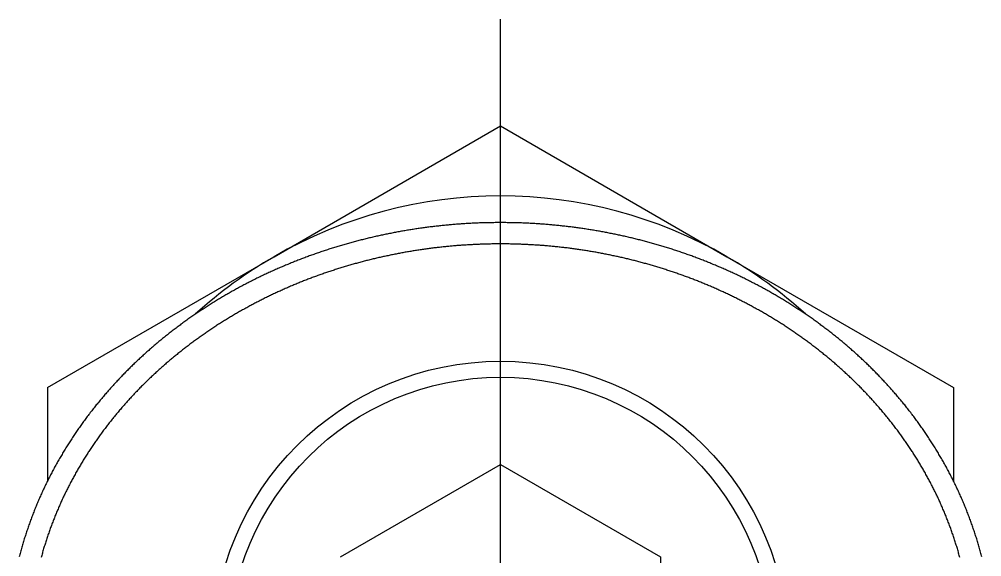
# Model space of a CAD drawing. Extents: x -78.9 to 11.2, y -32.6 to 11.8.
# Drawn here: x -9.03 to 9.03, y 1.73 to 11.81 of the extents above; entities that cross this region are included whole.
import ezdxf

# ---------------------------------------------------------------- set-up
doc = ezdxf.new("R2010")
doc.units = 0
doc.linetypes.add('CENTER', pattern=[50.8, 31.75, -6.35, 6.35, -6.35])
doc.layers.get('0').update_dxf_attribs({"linetype": 'CONTINUOUS'})
doc.layers.add('CENTER', color=1, linetype='CENTER')

msp = doc.modelspace()

# ---------------------------------------------------------------- linework, layer by layer
at = {"color": 7, "linetype": 'CONTINUOUS'}
for p, q in [((-4.25, 7.361), (0, 9.815)), ((0, 9.815), (4.25, 7.361)), ((-8.5, 4.907), (-4.25, 7.361)), ((4.25, 7.361), (8.5, 4.907)), ((-8.5, 4.907), (-8.5, 3.156)), ((8.5, 4.907), (8.5, 3.156)), ((-3, 1.732), (0, 3.464)), ((0, 3.464), (3, 1.732)), ((3, 1.732), (3, -1.732))]:
    msp.add_line(p, q, dxfattribs=at)
at = {"color": 7}
for points in [[(9.031, 1.729, 0), (9.026, 1.751, 0), (9.02, 1.774, 0), (9.014, 1.796, 0), (9.008, 1.819, 0), (9.002, 1.841, 0), (8.995, 1.864, 0), (8.989, 1.886, 0), (8.983, 1.909, 0), (8.976, 1.931, 0), (8.97, 1.953, 0), (8.963, 1.976, 0), (8.957, 1.998, 0), (8.95, 2.02, 0), (8.943, 2.042, 0), (8.937, 2.065, 0), (8.93, 2.087, 0), (8.923, 2.109, 0), (8.916, 2.131, 0), (8.909, 2.153, 0), (8.901, 2.176, 0), (8.894, 2.198, 0), (8.887, 2.22, 0), (8.879, 2.242, 0), (8.872, 2.264, 0), (8.864, 2.286, 0), (8.857, 2.308, 0), (8.849, 2.33, 0), (8.841, 2.352, 0), (8.833, 2.374, 0), (8.826, 2.396, 0), (8.818, 2.418, 0), (8.809, 2.439, 0), (8.801, 2.461, 0), (8.793, 2.483, 0), (8.785, 2.505, 0), (8.777, 2.526, 0), (8.768, 2.548, 0), (8.76, 2.57, 0), (8.751, 2.591, 0), (8.743, 2.613, 0), (8.734, 2.635, 0), (8.725, 2.656, 0), (8.716, 2.678, 0), (8.708, 2.699, 0), (8.699, 2.721, 0), (8.69, 2.742, 0), (8.681, 2.764, 0), (8.671, 2.785, 0), (8.662, 2.806, 0), (8.653, 2.828, 0), (8.644, 2.849, 0), (8.634, 2.87, 0), (8.625, 2.891, 0), (8.615, 2.913, 0), (8.606, 2.934, 0), (8.596, 2.955, 0), (8.586, 2.976, 0), (8.576, 2.997, 0), (8.566, 3.018, 0), (8.556, 3.039, 0), (8.546, 3.06, 0), (8.536, 3.081, 0), (8.526, 3.102, 0), (8.516, 3.123, 0), (8.506, 3.144, 0), (8.496, 3.164, 0), (8.485, 3.185, 0), (8.475, 3.206, 0), (8.464, 3.227, 0), (8.454, 3.247, 0), (8.443, 3.268, 0), (8.432, 3.289, 0), (8.422, 3.309, 0), (8.411, 3.33, 0), (8.4, 3.35, 0), (8.389, 3.371, 0), (8.378, 3.391, 0), (8.367, 3.411, 0), (8.356, 3.432, 0), (8.345, 3.452, 0), (8.333, 3.472, 0), (8.322, 3.493, 0), (8.311, 3.513, 0), (8.299, 3.533, 0), (8.288, 3.553, 0), (8.276, 3.573, 0), (8.265, 3.593, 0), (8.253, 3.613, 0), (8.241, 3.633, 0), (8.229, 3.653, 0), (8.218, 3.673, 0), (8.206, 3.693, 0), (8.194, 3.713, 0), (8.182, 3.732, 0), (8.17, 3.752, 0), (8.157, 3.772, 0), (8.145, 3.791, 0), (8.133, 3.811, 0), (8.121, 3.83, 0), (8.108, 3.85, 0), (8.096, 3.869, 0), (8.084, 3.889, 0), (8.071, 3.908, 0), (8.058, 3.928, 0), (8.046, 3.947, 0), (8.033, 3.966, 0), (8.02, 3.986, 0), (8.008, 4.005, 0), (7.995, 4.024, 0), (7.982, 4.043, 0), (7.969, 4.062, 0), (7.956, 4.081, 0), (7.943, 4.1, 0), (7.93, 4.119, 0), (7.917, 4.138, 0), (7.903, 4.157, 0), (7.89, 4.176, 0), (7.877, 4.194, 0), (7.863, 4.213, 0), (7.85, 4.232, 0), (7.836, 4.25, 0), (7.823, 4.269, 0), (7.809, 4.288, 0), (7.796, 4.306, 0), (7.782, 4.325, 0), (7.768, 4.343, 0), (7.754, 4.362, 0), (7.741, 4.38, 0), (7.727, 4.398, 0), (7.713, 4.416, 0), (7.699, 4.435, 0), (7.685, 4.453, 0), (7.671, 4.471, 0), (7.656, 4.489, 0), (7.642, 4.507, 0), (7.628, 4.525, 0), (7.614, 4.543, 0), (7.599, 4.561, 0), (7.585, 4.579, 0), (7.57, 4.597, 0), (7.556, 4.615, 0), (7.541, 4.632, 0), (7.527, 4.65, 0), (7.512, 4.668, 0), (7.497, 4.686, 0), (7.483, 4.703, 0), (7.468, 4.721, 0), (7.453, 4.738, 0), (7.438, 4.756, 0), (7.423, 4.773, 0), (7.408, 4.79, 0), (7.393, 4.808, 0), (7.378, 4.825, 0), (7.363, 4.842, 0), (7.348, 4.86, 0), (7.333, 4.877, 0), (7.317, 4.894, 0), (7.302, 4.911, 0), (7.287, 4.928, 0), (7.271, 4.945, 0), (7.256, 4.962, 0), (7.24, 4.979, 0), (7.225, 4.996, 0), (7.209, 5.012, 0), (7.194, 5.029, 0), (7.178, 5.046, 0), (7.162, 5.063, 0), (7.146, 5.079, 0), (7.131, 5.096, 0), (7.115, 5.112, 0), (7.099, 5.129, 0), (7.083, 5.145, 0), (7.067, 5.162, 0), (7.051, 5.178, 0), (7.035, 5.194, 0), (7.019, 5.211, 0), (7.003, 5.227, 0), (6.986, 5.243, 0), (6.97, 5.259, 0), (6.954, 5.275, 0), (6.937, 5.292, 0), (6.921, 5.308, 0), (6.905, 5.323, 0), (6.888, 5.339, 0), (6.872, 5.355, 0), (6.855, 5.371, 0), (6.839, 5.387, 0), (6.822, 5.403, 0), (6.805, 5.418, 0), (6.789, 5.434, 0), (6.772, 5.45, 0), (6.755, 5.465, 0), (6.738, 5.481, 0), (6.721, 5.496, 0), (6.704, 5.512, 0), (6.687, 5.527, 0), (6.67, 5.542, 0), (6.653, 5.558, 0), (6.636, 5.573, 0), (6.619, 5.588, 0), (6.602, 5.603, 0), (6.585, 5.619, 0), (6.568, 5.634, 0), (6.55, 5.649, 0), (6.533, 5.664, 0), (6.516, 5.679, 0), (6.498, 5.693, 0), (6.481, 5.708, 0), (6.463, 5.723, 0), (6.446, 5.738, 0), (6.428, 5.753, 0), (6.411, 5.767, 0), (6.393, 5.782, 0), (6.375, 5.796, 0), (6.358, 5.811, 0), (6.34, 5.825, 0), (6.322, 5.84, 0), (6.304, 5.854, 0), (6.286, 5.869, 0), (6.269, 5.883, 0), (6.251, 5.897, 0), (6.233, 5.911, 0), (6.215, 5.925, 0), (6.197, 5.94, 0), (6.179, 5.954, 0), (6.16, 5.968, 0), (6.142, 5.982, 0), (6.124, 5.996, 0), (6.106, 6.009, 0), (6.088, 6.023, 0), (6.069, 6.037, 0), (6.051, 6.051, 0), (6.033, 6.064, 0), (6.014, 6.078, 0), (5.996, 6.092, 0), (5.977, 6.105, 0), (5.959, 6.119, 0), (5.94, 6.132, 0), (5.922, 6.146, 0), (5.903, 6.159, 0), (5.885, 6.172, 0), (5.866, 6.186, 0), (5.847, 6.199, 0), (5.829, 6.212, 0), (5.81, 6.225, 0), (5.791, 6.238, 0), (5.772, 6.251, 0), (5.753, 6.264, 0), (5.735, 6.277, 0), (5.716, 6.29, 0), (5.697, 6.303, 0), (5.678, 6.316, 0), (5.659, 6.328, 0), (5.64, 6.341, 0), (5.621, 6.354, 0), (5.602, 6.366, 0), (5.582, 6.379, 0), (5.563, 6.391, 0), (5.544, 6.404, 0), (5.525, 6.416, 0), (5.506, 6.429, 0), (5.486, 6.441, 0), (5.467, 6.453, 0), (5.448, 6.465, 0), (5.428, 6.478, 0), (5.409, 6.49, 0), (5.39, 6.502, 0), (5.37, 6.514, 0), (5.351, 6.526, 0), (5.331, 6.538, 0), (5.312, 6.55, 0), (5.292, 6.561, 0), (5.272, 6.573, 0), (5.253, 6.585, 0), (5.233, 6.597, 0), (5.213, 6.608, 0), (5.194, 6.62, 0), (5.174, 6.631, 0), (5.154, 6.643, 0), (5.135, 6.654, 0), (5.115, 6.666, 0), (5.095, 6.677, 0), (5.075, 6.688, 0), (5.055, 6.7, 0), (5.035, 6.711, 0), (5.015, 6.722, 0), (4.995, 6.733, 0), (4.975, 6.744, 0), (4.955, 6.755, 0), (4.935, 6.766, 0), (4.915, 6.777, 0), (4.895, 6.788, 0), (4.875, 6.799, 0), (4.855, 6.809, 0), (4.835, 6.82, 0), (4.815, 6.831, 0), (4.795, 6.841, 0), (4.774, 6.852, 0), (4.754, 6.863, 0), (4.734, 6.873, 0), (4.713, 6.883, 0), (4.693, 6.894, 0), (4.673, 6.904, 0), (4.653, 6.914, 0), (4.632, 6.925, 0), (4.612, 6.935, 0), (4.591, 6.945, 0), (4.571, 6.955, 0), (4.55, 6.965, 0), (4.53, 6.975, 0), (4.509, 6.985, 0), (4.489, 6.995, 0), (4.468, 7.005, 0), (4.448, 7.014, 0), (4.427, 7.024, 0), (4.407, 7.034, 0), (4.386, 7.044, 0), (4.365, 7.053, 0), (4.345, 7.063, 0), (4.324, 7.072, 0), (4.303, 7.082, 0), (4.283, 7.091, 0), (4.262, 7.1, 0), (4.241, 7.11, 0), (4.22, 7.119, 0), (4.199, 7.128, 0), (4.179, 7.137, 0), (4.158, 7.146, 0), (4.137, 7.155, 0), (4.116, 7.164, 0), (4.095, 7.173, 0), (4.074, 7.182, 0), (4.053, 7.191, 0), (4.032, 7.2, 0), (4.011, 7.209, 0), (3.99, 7.217, 0), (3.969, 7.226, 0), (3.948, 7.235, 0), (3.927, 7.243, 0), (3.906, 7.252, 0), (3.885, 7.26, 0), (3.864, 7.269, 0), (3.843, 7.277, 0), (3.822, 7.285, 0), (3.801, 7.294, 0), (3.779, 7.302, 0), (3.758, 7.31, 0), (3.737, 7.318, 0), (3.716, 7.326, 0), (3.694, 7.334, 0), (3.673, 7.342, 0), (3.652, 7.35, 0), (3.631, 7.358, 0), (3.609, 7.366, 0), (3.588, 7.374, 0), (3.567, 7.381, 0), (3.545, 7.389, 0), (3.524, 7.397, 0), (3.503, 7.404, 0), (3.481, 7.412, 0), (3.46, 7.419, 0), (3.438, 7.427, 0), (3.417, 7.434, 0), (3.395, 7.442, 0), (3.374, 7.449, 0), (3.352, 7.456, 0), (3.331, 7.463, 0), (3.309, 7.471, 0), (3.288, 7.478, 0), (3.266, 7.485, 0), (3.245, 7.492, 0), (3.223, 7.499, 0), (3.201, 7.506, 0), (3.18, 7.512, 0), (3.158, 7.519, 0), (3.136, 7.526, 0), (3.115, 7.533, 0), (3.093, 7.539, 0), (3.071, 7.546, 0), (3.05, 7.553, 0), (3.028, 7.559, 0), (3.006, 7.566, 0), (2.985, 7.572, 0), (2.963, 7.579, 0), (2.941, 7.585, 0), (2.919, 7.591, 0), (2.897, 7.597, 0), (2.876, 7.604, 0), (2.854, 7.61, 0), (2.832, 7.616, 0), (2.81, 7.622, 0), (2.788, 7.628, 0), (2.766, 7.634, 0), (2.744, 7.64, 0), (2.723, 7.646, 0), (2.701, 7.651, 0), (2.679, 7.657, 0), (2.657, 7.663, 0), (2.635, 7.669, 0), (2.613, 7.674, 0), (2.591, 7.68, 0), (2.569, 7.685, 0), (2.547, 7.691, 0), (2.525, 7.696, 0), (2.503, 7.702, 0), (2.481, 7.707, 0), (2.459, 7.712, 0), (2.437, 7.717, 0), (2.415, 7.723, 0), (2.393, 7.728, 0), (2.371, 7.733, 0), (2.348, 7.738, 0), (2.326, 7.743, 0), (2.304, 7.748, 0), (2.282, 7.753, 0), (2.26, 7.758, 0), (2.238, 7.762, 0), (2.216, 7.767, 0), (2.193, 7.772, 0), (2.171, 7.776, 0), (2.149, 7.781, 0), (2.127, 7.786, 0), (2.105, 7.79, 0), (2.082, 7.795, 0), (2.06, 7.799, 0), (2.038, 7.803, 0), (2.016, 7.808, 0), (1.994, 7.812, 0), (1.971, 7.816, 0), (1.949, 7.82, 0), (1.927, 7.825, 0), (1.904, 7.829, 0), (1.882, 7.833, 0), (1.86, 7.837, 0), (1.837, 7.841, 0), (1.815, 7.844, 0), (1.793, 7.848, 0), (1.77, 7.852, 0), (1.748, 7.856, 0), (1.726, 7.86, 0), (1.703, 7.863, 0), (1.681, 7.867, 0), (1.659, 7.87, 0), (1.636, 7.874, 0), (1.614, 7.877, 0), (1.591, 7.881, 0), (1.569, 7.884, 0), (1.547, 7.887, 0), (1.524, 7.891, 0), (1.502, 7.894, 0), (1.479, 7.897, 0), (1.457, 7.9, 0), (1.434, 7.903, 0), (1.412, 7.906, 0), (1.39, 7.909, 0), (1.367, 7.912, 0), (1.345, 7.915, 0), (1.322, 7.918, 0), (1.3, 7.921, 0), (1.277, 7.923, 0), (1.255, 7.926, 0), (1.232, 7.929, 0), (1.21, 7.931, 0), (1.187, 7.934, 0), (1.165, 7.936, 0), (1.142, 7.939, 0), (1.12, 7.941, 0), (1.097, 7.944, 0), (1.074, 7.946, 0), (1.052, 7.948, 0), (1.029, 7.95, 0), (1.007, 7.952, 0), (0.984, 7.955, 0), (0.962, 7.957, 0), (0.939, 7.959, 0), (0.917, 7.961, 0), (0.894, 7.963, 0), (0.871, 7.964, 0), (0.849, 7.966, 0), (0.826, 7.968, 0), (0.804, 7.97, 0), (0.781, 7.971, 0), (0.758, 7.973, 0), (0.736, 7.975, 0), (0.713, 7.976, 0), (0.691, 7.978, 0), (0.668, 7.979, 0), (0.645, 7.981, 0), (0.623, 7.982, 0), (0.6, 7.983, 0), (0.578, 7.984, 0), (0.555, 7.986, 0), (0.532, 7.987, 0), (0.51, 7.988, 0), (0.487, 7.989, 0), (0.464, 7.99, 0), (0.442, 7.991, 0), (0.419, 7.992, 0), (0.396, 7.993, 0), (0.374, 7.993, 0), (0.351, 7.994, 0), (0.329, 7.995, 0), (0.306, 7.996, 0), (0.283, 7.996, 0), (0.261, 7.997, 0), (0.238, 7.997, 0), (0.215, 7.998, 0), (0.193, 7.998, 0), (0.17, 7.999, 0), (0.147, 7.999, 0), (0.125, 7.999, 0), (0.102, 8, 0), (0.079, 8, 0), (0.057, 8, 0), (0.034, 8, 0), (0.011, 8, 0), (-0.011, 8, 0), (-0.034, 8, 0), (-0.057, 8, 0), (-0.079, 8, 0), (-0.102, 8, 0), (-0.125, 7.999, 0), (-0.147, 7.999, 0), (-0.17, 7.999, 0), (-0.193, 7.998, 0), (-0.215, 7.998, 0), (-0.238, 7.997, 0), (-0.261, 7.997, 0), (-0.283, 7.996, 0), (-0.306, 7.996, 0), (-0.329, 7.995, 0), (-0.351, 7.994, 0), (-0.374, 7.993, 0), (-0.396, 7.993, 0), (-0.419, 7.992, 0), (-0.442, 7.991, 0), (-0.464, 7.99, 0), (-0.487, 7.989, 0), (-0.51, 7.988, 0), (-0.532, 7.987, 0), (-0.555, 7.986, 0), (-0.578, 7.984, 0), (-0.6, 7.983, 0), (-0.623, 7.982, 0), (-0.645, 7.981, 0), (-0.668, 7.979, 0), (-0.691, 7.978, 0), (-0.713, 7.976, 0), (-0.736, 7.975, 0), (-0.758, 7.973, 0), (-0.781, 7.971, 0), (-0.804, 7.97, 0), (-0.826, 7.968, 0), (-0.849, 7.966, 0), (-0.871, 7.964, 0), (-0.894, 7.963, 0), (-0.917, 7.961, 0), (-0.939, 7.959, 0), (-0.962, 7.957, 0), (-0.984, 7.955, 0), (-1.007, 7.952, 0), (-1.029, 7.95, 0), (-1.052, 7.948, 0), (-1.074, 7.946, 0), (-1.097, 7.944, 0), (-1.12, 7.941, 0), (-1.142, 7.939, 0), (-1.165, 7.936, 0), (-1.187, 7.934, 0), (-1.21, 7.931, 0), (-1.232, 7.929, 0), (-1.255, 7.926, 0), (-1.277, 7.923, 0), (-1.3, 7.921, 0), (-1.322, 7.918, 0), (-1.345, 7.915, 0), (-1.367, 7.912, 0), (-1.39, 7.909, 0), (-1.412, 7.906, 0), (-1.434, 7.903, 0), (-1.457, 7.9, 0), (-1.479, 7.897, 0), (-1.502, 7.894, 0), (-1.524, 7.891, 0), (-1.547, 7.887, 0), (-1.569, 7.884, 0), (-1.591, 7.881, 0), (-1.614, 7.877, 0), (-1.636, 7.874, 0), (-1.659, 7.87, 0), (-1.681, 7.867, 0), (-1.703, 7.863, 0), (-1.726, 7.86, 0), (-1.748, 7.856, 0), (-1.77, 7.852, 0), (-1.793, 7.848, 0), (-1.815, 7.844, 0), (-1.837, 7.841, 0), (-1.86, 7.837, 0), (-1.882, 7.833, 0), (-1.904, 7.829, 0), (-1.927, 7.825, 0), (-1.949, 7.82, 0), (-1.971, 7.816, 0), (-1.994, 7.812, 0), (-2.016, 7.808, 0), (-2.038, 7.803, 0), (-2.06, 7.799, 0), (-2.082, 7.795, 0), (-2.105, 7.79, 0), (-2.127, 7.786, 0), (-2.149, 7.781, 0), (-2.171, 7.776, 0), (-2.193, 7.772, 0), (-2.216, 7.767, 0), (-2.238, 7.762, 0), (-2.26, 7.758, 0), (-2.282, 7.753, 0), (-2.304, 7.748, 0), (-2.326, 7.743, 0), (-2.348, 7.738, 0), (-2.371, 7.733, 0), (-2.393, 7.728, 0), (-2.415, 7.723, 0), (-2.437, 7.717, 0), (-2.459, 7.712, 0), (-2.481, 7.707, 0), (-2.503, 7.702, 0), (-2.525, 7.696, 0), (-2.547, 7.691, 0), (-2.569, 7.685, 0), (-2.591, 7.68, 0), (-2.613, 7.674, 0), (-2.635, 7.669, 0), (-2.657, 7.663, 0), (-2.679, 7.657, 0), (-2.701, 7.651, 0), (-2.723, 7.646, 0), (-2.744, 7.64, 0), (-2.766, 7.634, 0), (-2.788, 7.628, 0), (-2.81, 7.622, 0), (-2.832, 7.616, 0), (-2.854, 7.61, 0), (-2.876, 7.604, 0), (-2.897, 7.597, 0), (-2.919, 7.591, 0), (-2.941, 7.585, 0), (-2.963, 7.579, 0), (-2.985, 7.572, 0), (-3.006, 7.566, 0), (-3.028, 7.559, 0), (-3.05, 7.553, 0), (-3.071, 7.546, 0), (-3.093, 7.539, 0), (-3.115, 7.533, 0), (-3.136, 7.526, 0), (-3.158, 7.519, 0), (-3.18, 7.512, 0), (-3.201, 7.506, 0), (-3.223, 7.499, 0), (-3.245, 7.492, 0), (-3.266, 7.485, 0), (-3.288, 7.478, 0), (-3.309, 7.471, 0), (-3.331, 7.463, 0), (-3.352, 7.456, 0), (-3.374, 7.449, 0), (-3.395, 7.442, 0), (-3.417, 7.434, 0), (-3.438, 7.427, 0), (-3.46, 7.419, 0), (-3.481, 7.412, 0), (-3.503, 7.404, 0), (-3.524, 7.397, 0), (-3.545, 7.389, 0), (-3.567, 7.381, 0), (-3.588, 7.374, 0), (-3.609, 7.366, 0), (-3.631, 7.358, 0), (-3.652, 7.35, 0), (-3.673, 7.342, 0), (-3.694, 7.334, 0), (-3.716, 7.326, 0), (-3.737, 7.318, 0), (-3.758, 7.31, 0), (-3.779, 7.302, 0), (-3.801, 7.294, 0), (-3.822, 7.285, 0), (-3.843, 7.277, 0), (-3.864, 7.269, 0), (-3.885, 7.26, 0), (-3.906, 7.252, 0), (-3.927, 7.243, 0), (-3.948, 7.235, 0), (-3.969, 7.226, 0), (-3.99, 7.217, 0), (-4.011, 7.209, 0), (-4.032, 7.2, 0), (-4.053, 7.191, 0), (-4.074, 7.182, 0), (-4.095, 7.173, 0), (-4.116, 7.164, 0), (-4.137, 7.155, 0), (-4.158, 7.146, 0), (-4.179, 7.137, 0), (-4.199, 7.128, 0), (-4.22, 7.119, 0), (-4.241, 7.11, 0), (-4.262, 7.1, 0), (-4.283, 7.091, 0), (-4.303, 7.082, 0), (-4.324, 7.072, 0), (-4.345, 7.063, 0), (-4.365, 7.053, 0), (-4.386, 7.043, 0), (-4.407, 7.034, 0), (-4.427, 7.024, 0), (-4.448, 7.014, 0), (-4.468, 7.005, 0), (-4.489, 6.995, 0), (-4.51, 6.985, 0), (-4.53, 6.975, 0), (-4.551, 6.965, 0), (-4.571, 6.955, 0), (-4.591, 6.945, 0), (-4.612, 6.935, 0), (-4.632, 6.925, 0), (-4.653, 6.914, 0), (-4.673, 6.904, 0), (-4.693, 6.894, 0), (-4.714, 6.883, 0), (-4.734, 6.873, 0), (-4.754, 6.863, 0), (-4.774, 6.852, 0), (-4.795, 6.841, 0), (-4.815, 6.831, 0), (-4.835, 6.82, 0), (-4.855, 6.809, 0), (-4.875, 6.799, 0), (-4.895, 6.788, 0), (-4.915, 6.777, 0), (-4.935, 6.766, 0), (-4.955, 6.755, 0), (-4.975, 6.744, 0), (-4.995, 6.733, 0), (-5.015, 6.722, 0), (-5.035, 6.711, 0), (-5.055, 6.7, 0), (-5.075, 6.688, 0), (-5.095, 6.677, 0), (-5.115, 6.666, 0), (-5.135, 6.654, 0), (-5.154, 6.643, 0), (-5.174, 6.631, 0), (-5.194, 6.62, 0), (-5.214, 6.608, 0), (-5.233, 6.597, 0), (-5.253, 6.585, 0), (-5.272, 6.573, 0), (-5.292, 6.561, 0), (-5.312, 6.55, 0), (-5.331, 6.538, 0), (-5.351, 6.526, 0), (-5.37, 6.514, 0), (-5.39, 6.502, 0), (-5.409, 6.49, 0), (-5.428, 6.478, 0), (-5.448, 6.465, 0), (-5.467, 6.453, 0), (-5.486, 6.441, 0), (-5.506, 6.429, 0), (-5.525, 6.416, 0), (-5.544, 6.404, 0), (-5.563, 6.391, 0), (-5.582, 6.379, 0), (-5.602, 6.366, 0), (-5.621, 6.354, 0), (-5.64, 6.341, 0), (-5.659, 6.328, 0), (-5.678, 6.316, 0), (-5.697, 6.303, 0), (-5.716, 6.29, 0), (-5.735, 6.277, 0), (-5.753, 6.264, 0), (-5.772, 6.251, 0), (-5.791, 6.238, 0), (-5.81, 6.225, 0), (-5.829, 6.212, 0), (-5.847, 6.199, 0), (-5.866, 6.186, 0), (-5.885, 6.172, 0), (-5.903, 6.159, 0), (-5.922, 6.146, 0), (-5.94, 6.132, 0), (-5.959, 6.119, 0), (-5.977, 6.105, 0), (-5.996, 6.092, 0), (-6.014, 6.078, 0), (-6.033, 6.064, 0), (-6.051, 6.051, 0), (-6.069, 6.037, 0), (-6.088, 6.023, 0), (-6.106, 6.009, 0), (-6.124, 5.996, 0), (-6.142, 5.982, 0), (-6.16, 5.968, 0), (-6.179, 5.954, 0), (-6.197, 5.94, 0), (-6.215, 5.925, 0), (-6.233, 5.911, 0), (-6.251, 5.897, 0), (-6.269, 5.883, 0), (-6.286, 5.869, 0), (-6.304, 5.854, 0), (-6.322, 5.84, 0), (-6.34, 5.825, 0), (-6.358, 5.811, 0), (-6.375, 5.796, 0), (-6.393, 5.782, 0), (-6.411, 5.767, 0), (-6.428, 5.753, 0), (-6.446, 5.738, 0), (-6.463, 5.723, 0), (-6.481, 5.708, 0), (-6.498, 5.693, 0), (-6.516, 5.679, 0), (-6.533, 5.664, 0), (-6.55, 5.649, 0), (-6.568, 5.634, 0), (-6.585, 5.619, 0), (-6.602, 5.603, 0), (-6.619, 5.588, 0), (-6.636, 5.573, 0), (-6.653, 5.558, 0), (-6.67, 5.542, 0), (-6.687, 5.527, 0), (-6.704, 5.512, 0), (-6.721, 5.496, 0), (-6.738, 5.481, 0), (-6.755, 5.465, 0), (-6.772, 5.45, 0), (-6.789, 5.434, 0), (-6.805, 5.418, 0), (-6.822, 5.403, 0), (-6.839, 5.387, 0), (-6.855, 5.371, 0), (-6.872, 5.355, 0), (-6.888, 5.339, 0), (-6.905, 5.324, 0), (-6.921, 5.308, 0), (-6.937, 5.292, 0), (-6.954, 5.275, 0), (-6.97, 5.259, 0), (-6.986, 5.243, 0), (-7.003, 5.227, 0), (-7.019, 5.211, 0), (-7.035, 5.194, 0), (-7.051, 5.178, 0), (-7.067, 5.162, 0), (-7.083, 5.145, 0), (-7.099, 5.129, 0), (-7.115, 5.112, 0), (-7.131, 5.096, 0), (-7.146, 5.079, 0), (-7.162, 5.063, 0), (-7.178, 5.046, 0), (-7.194, 5.029, 0), (-7.209, 5.012, 0), (-7.225, 4.996, 0), (-7.24, 4.979, 0), (-7.256, 4.962, 0), (-7.271, 4.945, 0), (-7.287, 4.928, 0), (-7.302, 4.911, 0), (-7.317, 4.894, 0), (-7.333, 4.877, 0), (-7.348, 4.86, 0), (-7.363, 4.842, 0), (-7.378, 4.825, 0), (-7.393, 4.808, 0), (-7.408, 4.79, 0), (-7.423, 4.773, 0), (-7.438, 4.756, 0), (-7.453, 4.738, 0), (-7.468, 4.721, 0), (-7.483, 4.703, 0), (-7.497, 4.686, 0), (-7.512, 4.668, 0), (-7.527, 4.65, 0), (-7.541, 4.633, 0), (-7.556, 4.615, 0), (-7.57, 4.597, 0), (-7.585, 4.579, 0), (-7.599, 4.561, 0), (-7.614, 4.543, 0), (-7.628, 4.525, 0), (-7.642, 4.507, 0), (-7.656, 4.489, 0), (-7.671, 4.471, 0), (-7.685, 4.453, 0), (-7.699, 4.435, 0), (-7.713, 4.416, 0), (-7.727, 4.398, 0), (-7.741, 4.38, 0), (-7.754, 4.362, 0), (-7.768, 4.343, 0), (-7.782, 4.325, 0), (-7.796, 4.306, 0), (-7.809, 4.288, 0), (-7.823, 4.269, 0), (-7.836, 4.25, 0), (-7.85, 4.232, 0), (-7.863, 4.213, 0), (-7.877, 4.194, 0), (-7.89, 4.176, 0), (-7.903, 4.157, 0), (-7.917, 4.138, 0), (-7.93, 4.119, 0), (-7.943, 4.1, 0), (-7.956, 4.081, 0), (-7.969, 4.062, 0), (-7.982, 4.043, 0), (-7.995, 4.024, 0), (-8.008, 4.005, 0), (-8.02, 3.985, 0), (-8.033, 3.966, 0), (-8.046, 3.947, 0), (-8.059, 3.928, 0), (-8.071, 3.908, 0), (-8.084, 3.889, 0), (-8.096, 3.869, 0), (-8.108, 3.85, 0), (-8.121, 3.83, 0), (-8.133, 3.811, 0), (-8.145, 3.791, 0), (-8.158, 3.772, 0), (-8.17, 3.752, 0), (-8.182, 3.732, 0), (-8.194, 3.712, 0), (-8.206, 3.693, 0), (-8.218, 3.673, 0), (-8.229, 3.653, 0), (-8.241, 3.633, 0), (-8.253, 3.613, 0), (-8.265, 3.593, 0), (-8.276, 3.573, 0), (-8.288, 3.553, 0), (-8.299, 3.533, 0), (-8.311, 3.513, 0), (-8.322, 3.492, 0), (-8.333, 3.472, 0), (-8.345, 3.452, 0), (-8.356, 3.432, 0), (-8.367, 3.411, 0), (-8.378, 3.391, 0), (-8.389, 3.371, 0), (-8.4, 3.35, 0), (-8.411, 3.33, 0), (-8.422, 3.309, 0), (-8.432, 3.289, 0), (-8.443, 3.268, 0), (-8.454, 3.247, 0), (-8.464, 3.227, 0), (-8.475, 3.206, 0), (-8.485, 3.185, 0), (-8.496, 3.164, 0), (-8.506, 3.144, 0), (-8.516, 3.123, 0), (-8.526, 3.102, 0), (-8.536, 3.081, 0), (-8.546, 3.06, 0), (-8.556, 3.039, 0), (-8.566, 3.018, 0), (-8.576, 2.997, 0), (-8.586, 2.976, 0), (-8.596, 2.955, 0), (-8.605, 2.934, 0), (-8.615, 2.913, 0), (-8.625, 2.891, 0), (-8.634, 2.87, 0), (-8.644, 2.849, 0), (-8.653, 2.828, 0), (-8.662, 2.806, 0), (-8.671, 2.785, 0), (-8.68, 2.764, 0), (-8.69, 2.742, 0), (-8.699, 2.721, 0), (-8.708, 2.699, 0), (-8.716, 2.678, 0), (-8.725, 2.656, 0), (-8.734, 2.635, 0), (-8.743, 2.613, 0), (-8.751, 2.591, 0), (-8.76, 2.57, 0), (-8.768, 2.548, 0), (-8.777, 2.526, 0), (-8.785, 2.505, 0), (-8.793, 2.483, 0), (-8.801, 2.461, 0), (-8.809, 2.439, 0), (-8.818, 2.417, 0), (-8.825, 2.396, 0), (-8.833, 2.374, 0), (-8.841, 2.352, 0), (-8.849, 2.33, 0), (-8.857, 2.308, 0), (-8.864, 2.286, 0), (-8.872, 2.264, 0), (-8.879, 2.242, 0), (-8.887, 2.22, 0), (-8.894, 2.198, 0), (-8.901, 2.176, 0), (-8.909, 2.153, 0), (-8.916, 2.131, 0), (-8.923, 2.109, 0), (-8.93, 2.087, 0), (-8.937, 2.065, 0), (-8.943, 2.042, 0), (-8.95, 2.02, 0), (-8.957, 1.998, 0), (-8.964, 1.976, 0), (-8.97, 1.953, 0), (-8.977, 1.931, 0), (-8.983, 1.909, 0), (-8.989, 1.886, 0), (-8.995, 1.864, 0), (-9.002, 1.841, 0), (-9.008, 1.819, 0), (-9.014, 1.796, 0), (-9.02, 1.774, 0), (-9.026, 1.751, 0), (-9.031, 1.729, 0)], [(8.622, 1.715, 0), (8.616, 1.736, 0), (8.61, 1.757, 0), (8.604, 1.778, 0), (8.598, 1.799, 0), (8.592, 1.82, 0), (8.586, 1.841, 0), (8.58, 1.863, 0), (8.574, 1.884, 0), (8.567, 1.905, 0), (8.561, 1.926, 0), (8.554, 1.947, 0), (8.548, 1.968, 0), (8.541, 1.989, 0), (8.535, 2.01, 0), (8.528, 2.03, 0), (8.521, 2.051, 0), (8.514, 2.072, 0), (8.507, 2.093, 0), (8.5, 2.114, 0), (8.493, 2.135, 0), (8.486, 2.156, 0), (8.479, 2.176, 0), (8.472, 2.197, 0), (8.464, 2.218, 0), (8.457, 2.239, 0), (8.45, 2.259, 0), (8.442, 2.28, 0), (8.434, 2.3, 0), (8.427, 2.321, 0), (8.419, 2.342, 0), (8.411, 2.362, 0), (8.403, 2.383, 0), (8.395, 2.403, 0), (8.387, 2.424, 0), (8.379, 2.444, 0), (8.371, 2.465, 0), (8.363, 2.485, 0), (8.355, 2.505, 0), (8.346, 2.526, 0), (8.338, 2.546, 0), (8.33, 2.566, 0), (8.321, 2.587, 0), (8.312, 2.607, 0), (8.304, 2.627, 0), (8.295, 2.647, 0), (8.286, 2.667, 0), (8.278, 2.688, 0), (8.269, 2.708, 0), (8.26, 2.728, 0), (8.251, 2.748, 0), (8.242, 2.768, 0), (8.232, 2.788, 0), (8.223, 2.808, 0), (8.214, 2.828, 0), (8.205, 2.848, 0), (8.195, 2.868, 0), (8.186, 2.887, 0), (8.176, 2.907, 0), (8.167, 2.927, 0), (8.157, 2.947, 0), (8.147, 2.966, 0), (8.137, 2.986, 0), (8.128, 3.006, 0), (8.118, 3.025, 0), (8.108, 3.045, 0), (8.098, 3.065, 0), (8.088, 3.084, 0), (8.078, 3.104, 0), (8.067, 3.123, 0), (8.057, 3.143, 0), (8.047, 3.162, 0), (8.037, 3.181, 0), (8.026, 3.201, 0), (8.016, 3.22, 0), (8.005, 3.239, 0), (7.994, 3.258, 0), (7.984, 3.278, 0), (7.973, 3.297, 0), (7.962, 3.316, 0), (7.952, 3.335, 0), (7.941, 3.354, 0), (7.93, 3.373, 0), (7.919, 3.392, 0), (7.908, 3.411, 0), (7.897, 3.43, 0), (7.885, 3.449, 0), (7.874, 3.468, 0), (7.863, 3.486, 0), (7.852, 3.505, 0), (7.84, 3.524, 0), (7.829, 3.543, 0), (7.817, 3.561, 0), (7.806, 3.58, 0), (7.794, 3.599, 0), (7.782, 3.617, 0), (7.771, 3.636, 0), (7.759, 3.654, 0), (7.747, 3.673, 0), (7.735, 3.691, 0), (7.723, 3.709, 0), (7.711, 3.728, 0), (7.699, 3.746, 0), (7.687, 3.764, 0), (7.675, 3.782, 0), (7.663, 3.801, 0), (7.651, 3.819, 0), (7.638, 3.837, 0), (7.626, 3.855, 0), (7.614, 3.873, 0), (7.601, 3.891, 0), (7.589, 3.909, 0), (7.576, 3.927, 0), (7.563, 3.945, 0), (7.551, 3.962, 0), (7.538, 3.98, 0), (7.525, 3.998, 0), (7.513, 4.016, 0), (7.5, 4.033, 0), (7.487, 4.051, 0), (7.474, 4.069, 0), (7.461, 4.086, 0), (7.448, 4.104, 0), (7.435, 4.121, 0), (7.422, 4.139, 0), (7.408, 4.156, 0), (7.395, 4.173, 0), (7.382, 4.191, 0), (7.368, 4.208, 0), (7.355, 4.225, 0), (7.342, 4.242, 0), (7.328, 4.26, 0), (7.315, 4.277, 0), (7.301, 4.294, 0), (7.287, 4.311, 0), (7.274, 4.328, 0), (7.26, 4.345, 0), (7.246, 4.362, 0), (7.232, 4.379, 0), (7.218, 4.395, 0), (7.204, 4.412, 0), (7.19, 4.429, 0), (7.176, 4.446, 0), (7.162, 4.462, 0), (7.148, 4.479, 0), (7.134, 4.496, 0), (7.12, 4.512, 0), (7.106, 4.529, 0), (7.091, 4.545, 0), (7.077, 4.562, 0), (7.063, 4.578, 0), (7.048, 4.595, 0), (7.034, 4.611, 0), (7.019, 4.627, 0), (7.005, 4.643, 0), (6.99, 4.66, 0), (6.975, 4.676, 0), (6.961, 4.692, 0), (6.946, 4.708, 0), (6.931, 4.724, 0), (6.916, 4.74, 0), (6.901, 4.756, 0), (6.886, 4.772, 0), (6.872, 4.788, 0), (6.856, 4.804, 0), (6.841, 4.819, 0), (6.826, 4.835, 0), (6.811, 4.851, 0), (6.796, 4.867, 0), (6.781, 4.882, 0), (6.766, 4.898, 0), (6.75, 4.913, 0), (6.735, 4.929, 0), (6.719, 4.944, 0), (6.704, 4.96, 0), (6.689, 4.975, 0), (6.673, 4.991, 0), (6.657, 5.006, 0), (6.642, 5.021, 0), (6.626, 5.036, 0), (6.61, 5.052, 0), (6.595, 5.067, 0), (6.579, 5.082, 0), (6.563, 5.097, 0), (6.547, 5.112, 0), (6.531, 5.127, 0), (6.515, 5.142, 0), (6.499, 5.157, 0), (6.483, 5.172, 0), (6.467, 5.186, 0), (6.451, 5.201, 0), (6.435, 5.216, 0), (6.419, 5.231, 0), (6.403, 5.245, 0), (6.387, 5.26, 0), (6.37, 5.274, 0), (6.354, 5.289, 0), (6.338, 5.303, 0), (6.321, 5.318, 0), (6.305, 5.332, 0), (6.288, 5.346, 0), (6.272, 5.361, 0), (6.255, 5.375, 0), (6.238, 5.389, 0), (6.222, 5.403, 0), (6.205, 5.417, 0), (6.188, 5.432, 0), (6.172, 5.446, 0), (6.155, 5.46, 0), (6.138, 5.474, 0), (6.121, 5.487, 0), (6.104, 5.501, 0), (6.087, 5.515, 0), (6.07, 5.529, 0), (6.053, 5.543, 0), (6.036, 5.556, 0), (6.019, 5.57, 0), (6.002, 5.584, 0), (5.985, 5.597, 0), (5.968, 5.611, 0), (5.951, 5.624, 0), (5.933, 5.638, 0), (5.916, 5.651, 0), (5.899, 5.664, 0), (5.881, 5.678, 0), (5.864, 5.691, 0), (5.846, 5.704, 0), (5.829, 5.717, 0), (5.811, 5.73, 0), (5.794, 5.744, 0), (5.776, 5.757, 0), (5.759, 5.77, 0), (5.741, 5.783, 0), (5.723, 5.795, 0), (5.706, 5.808, 0), (5.688, 5.821, 0), (5.67, 5.834, 0), (5.652, 5.847, 0), (5.635, 5.859, 0), (5.617, 5.872, 0), (5.599, 5.885, 0), (5.581, 5.897, 0), (5.563, 5.91, 0), (5.545, 5.922, 0), (5.527, 5.934, 0), (5.509, 5.947, 0), (5.491, 5.959, 0), (5.473, 5.971, 0), (5.455, 5.984, 0), (5.436, 5.996, 0), (5.418, 6.008, 0), (5.4, 6.02, 0), (5.382, 6.032, 0), (5.363, 6.044, 0), (5.345, 6.056, 0), (5.327, 6.068, 0), (5.308, 6.08, 0), (5.29, 6.092, 0), (5.271, 6.104, 0), (5.253, 6.115, 0), (5.234, 6.127, 0), (5.216, 6.139, 0), (5.197, 6.15, 0), (5.179, 6.162, 0), (5.16, 6.173, 0), (5.141, 6.185, 0), (5.123, 6.196, 0), (5.104, 6.208, 0), (5.085, 6.219, 0), (5.067, 6.23, 0), (5.048, 6.241, 0), (5.029, 6.253, 0), (5.01, 6.264, 0), (4.991, 6.275, 0), (4.972, 6.286, 0), (4.954, 6.297, 0), (4.935, 6.308, 0), (4.916, 6.319, 0), (4.897, 6.33, 0), (4.878, 6.34, 0), (4.859, 6.351, 0), (4.84, 6.362, 0), (4.82, 6.373, 0), (4.801, 6.383, 0), (4.782, 6.394, 0), (4.763, 6.404, 0), (4.744, 6.415, 0), (4.725, 6.425, 0), (4.705, 6.436, 0), (4.686, 6.446, 0), (4.667, 6.457, 0), (4.647, 6.467, 0), (4.628, 6.477, 0), (4.609, 6.487, 0), (4.589, 6.497, 0), (4.57, 6.507, 0), (4.551, 6.517, 0), (4.531, 6.527, 0), (4.512, 6.537, 0), (4.492, 6.547, 0), (4.473, 6.557, 0), (4.453, 6.567, 0), (4.434, 6.577, 0), (4.414, 6.586, 0), (4.394, 6.596, 0), (4.375, 6.606, 0), (4.355, 6.615, 0), (4.336, 6.625, 0), (4.316, 6.634, 0), (4.296, 6.644, 0), (4.276, 6.653, 0), (4.257, 6.662, 0), (4.237, 6.672, 0), (4.217, 6.681, 0), (4.197, 6.69, 0), (4.177, 6.699, 0), (4.158, 6.708, 0), (4.138, 6.717, 0), (4.118, 6.726, 0), (4.098, 6.735, 0), (4.078, 6.744, 0), (4.058, 6.753, 0), (4.038, 6.762, 0), (4.018, 6.771, 0), (3.998, 6.78, 0), (3.978, 6.788, 0), (3.958, 6.797, 0), (3.938, 6.805, 0), (3.918, 6.814, 0), (3.898, 6.822, 0), (3.878, 6.831, 0), (3.858, 6.839, 0), (3.837, 6.848, 0), (3.817, 6.856, 0), (3.797, 6.864, 0), (3.777, 6.873, 0), (3.757, 6.881, 0), (3.736, 6.889, 0), (3.716, 6.897, 0), (3.696, 6.905, 0), (3.676, 6.913, 0), (3.655, 6.921, 0), (3.635, 6.929, 0), (3.615, 6.937, 0), (3.594, 6.944, 0), (3.574, 6.952, 0), (3.553, 6.96, 0), (3.533, 6.968, 0), (3.513, 6.975, 0), (3.492, 6.983, 0), (3.472, 6.99, 0), (3.451, 6.998, 0), (3.431, 7.005, 0), (3.41, 7.013, 0), (3.39, 7.02, 0), (3.369, 7.027, 0), (3.349, 7.034, 0), (3.328, 7.042, 0), (3.307, 7.049, 0), (3.287, 7.056, 0), (3.266, 7.063, 0), (3.245, 7.07, 0), (3.225, 7.077, 0), (3.204, 7.084, 0), (3.183, 7.091, 0), (3.163, 7.098, 0), (3.142, 7.104, 0), (3.121, 7.111, 0), (3.101, 7.118, 0), (3.08, 7.125, 0), (3.059, 7.131, 0), (3.038, 7.138, 0), (3.017, 7.144, 0), (2.997, 7.151, 0), (2.976, 7.157, 0), (2.955, 7.163, 0), (2.934, 7.17, 0), (2.913, 7.176, 0), (2.892, 7.182, 0), (2.871, 7.188, 0), (2.851, 7.195, 0), (2.83, 7.201, 0), (2.809, 7.207, 0), (2.788, 7.213, 0), (2.767, 7.219, 0), (2.746, 7.225, 0), (2.725, 7.23, 0), (2.704, 7.236, 0), (2.683, 7.242, 0), (2.662, 7.248, 0), (2.641, 7.253, 0), (2.62, 7.259, 0), (2.599, 7.265, 0), (2.577, 7.27, 0), (2.556, 7.276, 0), (2.535, 7.281, 0), (2.514, 7.287, 0), (2.493, 7.292, 0), (2.472, 7.297, 0), (2.451, 7.303, 0), (2.43, 7.308, 0), (2.408, 7.313, 0), (2.387, 7.318, 0), (2.366, 7.323, 0), (2.345, 7.328, 0), (2.324, 7.333, 0), (2.302, 7.338, 0), (2.281, 7.343, 0), (2.26, 7.348, 0), (2.239, 7.353, 0), (2.217, 7.357, 0), (2.196, 7.362, 0), (2.175, 7.367, 0), (2.153, 7.371, 0), (2.132, 7.376, 0), (2.111, 7.38, 0), (2.09, 7.385, 0), (2.068, 7.389, 0), (2.047, 7.394, 0), (2.025, 7.398, 0), (2.004, 7.402, 0), (1.983, 7.407, 0), (1.961, 7.411, 0), (1.94, 7.415, 0), (1.919, 7.419, 0), (1.897, 7.423, 0), (1.876, 7.427, 0), (1.854, 7.431, 0), (1.833, 7.435, 0), (1.811, 7.439, 0), (1.79, 7.443, 0), (1.768, 7.447, 0), (1.747, 7.45, 0), (1.725, 7.454, 0), (1.704, 7.458, 0), (1.682, 7.461, 0), (1.661, 7.465, 0), (1.639, 7.468, 0), (1.618, 7.472, 0), (1.596, 7.475, 0), (1.575, 7.479, 0), (1.553, 7.482, 0), (1.532, 7.485, 0), (1.51, 7.488, 0), (1.489, 7.492, 0), (1.467, 7.495, 0), (1.445, 7.498, 0), (1.424, 7.501, 0), (1.402, 7.504, 0), (1.381, 7.507, 0), (1.359, 7.51, 0), (1.337, 7.513, 0), (1.316, 7.515, 0), (1.294, 7.518, 0), (1.273, 7.521, 0), (1.251, 7.524, 0), (1.229, 7.526, 0), (1.208, 7.529, 0), (1.186, 7.531, 0), (1.164, 7.534, 0), (1.143, 7.536, 0), (1.121, 7.539, 0), (1.099, 7.541, 0), (1.078, 7.543, 0), (1.056, 7.546, 0), (1.034, 7.548, 0), (1.013, 7.55, 0), (0.991, 7.552, 0), (0.969, 7.554, 0), (0.947, 7.556, 0), (0.926, 7.558, 0), (0.904, 7.56, 0), (0.882, 7.562, 0), (0.861, 7.564, 0), (0.839, 7.566, 0), (0.817, 7.568, 0), (0.795, 7.569, 0), (0.774, 7.571, 0), (0.752, 7.572, 0), (0.73, 7.574, 0), (0.708, 7.576, 0), (0.687, 7.577, 0), (0.665, 7.579, 0), (0.643, 7.58, 0), (0.621, 7.581, 0), (0.599, 7.583, 0), (0.578, 7.584, 0), (0.556, 7.585, 0), (0.534, 7.586, 0), (0.512, 7.587, 0), (0.491, 7.588, 0), (0.469, 7.589, 0), (0.447, 7.59, 0), (0.425, 7.591, 0), (0.403, 7.592, 0), (0.382, 7.593, 0), (0.36, 7.594, 0), (0.338, 7.594, 0), (0.316, 7.595, 0), (0.294, 7.596, 0), (0.273, 7.596, 0), (0.251, 7.597, 0), (0.229, 7.597, 0), (0.207, 7.598, 0), (0.185, 7.598, 0), (0.164, 7.599, 0), (0.142, 7.599, 0), (0.12, 7.599, 0), (0.098, 7.6, 0), (0.076, 7.6, 0), (0.055, 7.6, 0), (0.033, 7.6, 0), (0.011, 7.6, 0), (-0.011, 7.6, 0), (-0.033, 7.6, 0), (-0.055, 7.6, 0), (-0.076, 7.6, 0), (-0.098, 7.6, 0), (-0.12, 7.599, 0), (-0.142, 7.599, 0), (-0.164, 7.599, 0), (-0.185, 7.598, 0), (-0.207, 7.598, 0), (-0.229, 7.597, 0), (-0.251, 7.597, 0), (-0.273, 7.596, 0), (-0.294, 7.596, 0), (-0.316, 7.595, 0), (-0.338, 7.594, 0), (-0.36, 7.594, 0), (-0.382, 7.593, 0), (-0.403, 7.592, 0), (-0.425, 7.591, 0), (-0.447, 7.59, 0), (-0.469, 7.589, 0), (-0.491, 7.588, 0), (-0.512, 7.587, 0), (-0.534, 7.586, 0), (-0.556, 7.585, 0), (-0.578, 7.584, 0), (-0.599, 7.583, 0), (-0.621, 7.581, 0), (-0.643, 7.58, 0), (-0.665, 7.579, 0), (-0.687, 7.577, 0), (-0.708, 7.576, 0), (-0.73, 7.574, 0), (-0.752, 7.572, 0), (-0.774, 7.571, 0), (-0.795, 7.569, 0), (-0.817, 7.568, 0), (-0.839, 7.566, 0), (-0.861, 7.564, 0), (-0.882, 7.562, 0), (-0.904, 7.56, 0), (-0.926, 7.558, 0), (-0.947, 7.556, 0), (-0.969, 7.554, 0), (-0.991, 7.552, 0), (-1.013, 7.55, 0), (-1.034, 7.548, 0), (-1.056, 7.546, 0), (-1.078, 7.543, 0), (-1.099, 7.541, 0), (-1.121, 7.539, 0), (-1.143, 7.536, 0), (-1.164, 7.534, 0), (-1.186, 7.531, 0), (-1.208, 7.529, 0), (-1.229, 7.526, 0), (-1.251, 7.524, 0), (-1.273, 7.521, 0), (-1.294, 7.518, 0), (-1.316, 7.515, 0), (-1.337, 7.513, 0), (-1.359, 7.51, 0), (-1.381, 7.507, 0), (-1.402, 7.504, 0), (-1.424, 7.501, 0), (-1.445, 7.498, 0), (-1.467, 7.495, 0), (-1.489, 7.492, 0), (-1.51, 7.488, 0), (-1.532, 7.485, 0), (-1.553, 7.482, 0), (-1.575, 7.479, 0), (-1.596, 7.475, 0), (-1.618, 7.472, 0), (-1.639, 7.468, 0), (-1.661, 7.465, 0), (-1.682, 7.461, 0), (-1.704, 7.458, 0), (-1.725, 7.454, 0), (-1.747, 7.45, 0), (-1.768, 7.447, 0), (-1.79, 7.443, 0), (-1.811, 7.439, 0), (-1.833, 7.435, 0), (-1.854, 7.431, 0), (-1.876, 7.427, 0), (-1.897, 7.423, 0), (-1.919, 7.419, 0), (-1.94, 7.415, 0), (-1.961, 7.411, 0), (-1.983, 7.407, 0), (-2.004, 7.402, 0), (-2.025, 7.398, 0), (-2.047, 7.394, 0), (-2.068, 7.389, 0), (-2.09, 7.385, 0), (-2.111, 7.38, 0), (-2.132, 7.376, 0), (-2.153, 7.371, 0), (-2.175, 7.367, 0), (-2.196, 7.362, 0), (-2.217, 7.357, 0), (-2.239, 7.353, 0), (-2.26, 7.348, 0), (-2.281, 7.343, 0), (-2.302, 7.338, 0), (-2.324, 7.333, 0), (-2.345, 7.328, 0), (-2.366, 7.323, 0), (-2.387, 7.318, 0), (-2.408, 7.313, 0), (-2.43, 7.308, 0), (-2.451, 7.303, 0), (-2.472, 7.297, 0), (-2.493, 7.292, 0), (-2.514, 7.287, 0), (-2.535, 7.281, 0), (-2.556, 7.276, 0), (-2.577, 7.27, 0), (-2.599, 7.265, 0), (-2.62, 7.259, 0), (-2.641, 7.253, 0), (-2.662, 7.248, 0), (-2.683, 7.242, 0), (-2.704, 7.236, 0), (-2.725, 7.23, 0), (-2.746, 7.225, 0), (-2.767, 7.219, 0), (-2.788, 7.213, 0), (-2.809, 7.207, 0), (-2.83, 7.201, 0), (-2.851, 7.195, 0), (-2.871, 7.188, 0), (-2.892, 7.182, 0), (-2.913, 7.176, 0), (-2.934, 7.17, 0), (-2.955, 7.163, 0), (-2.976, 7.157, 0), (-2.997, 7.151, 0), (-3.017, 7.144, 0), (-3.038, 7.138, 0), (-3.059, 7.131, 0), (-3.08, 7.125, 0), (-3.101, 7.118, 0), (-3.121, 7.111, 0), (-3.142, 7.104, 0), (-3.163, 7.098, 0), (-3.183, 7.091, 0), (-3.204, 7.084, 0), (-3.225, 7.077, 0), (-3.245, 7.07, 0), (-3.266, 7.063, 0), (-3.287, 7.056, 0), (-3.307, 7.049, 0), (-3.328, 7.042, 0), (-3.349, 7.034, 0), (-3.369, 7.027, 0), (-3.39, 7.02, 0), (-3.41, 7.013, 0), (-3.431, 7.005, 0), (-3.451, 6.998, 0), (-3.472, 6.99, 0), (-3.492, 6.983, 0), (-3.513, 6.975, 0), (-3.533, 6.968, 0), (-3.553, 6.96, 0), (-3.574, 6.952, 0), (-3.594, 6.944, 0), (-3.615, 6.937, 0), (-3.635, 6.929, 0), (-3.655, 6.921, 0), (-3.676, 6.913, 0), (-3.696, 6.905, 0), (-3.716, 6.897, 0), (-3.736, 6.889, 0), (-3.757, 6.881, 0), (-3.777, 6.873, 0), (-3.797, 6.864, 0), (-3.817, 6.856, 0), (-3.837, 6.848, 0), (-3.858, 6.839, 0), (-3.878, 6.831, 0), (-3.898, 6.822, 0), (-3.918, 6.814, 0), (-3.938, 6.805, 0), (-3.958, 6.797, 0), (-3.978, 6.788, 0), (-3.998, 6.779, 0), (-4.018, 6.771, 0), (-4.038, 6.762, 0), (-4.058, 6.753, 0), (-4.078, 6.744, 0), (-4.098, 6.735, 0), (-4.118, 6.726, 0), (-4.138, 6.717, 0), (-4.158, 6.708, 0), (-4.178, 6.699, 0), (-4.197, 6.69, 0), (-4.217, 6.681, 0), (-4.237, 6.672, 0), (-4.257, 6.662, 0), (-4.276, 6.653, 0), (-4.296, 6.644, 0), (-4.316, 6.634, 0), (-4.336, 6.625, 0), (-4.355, 6.615, 0), (-4.375, 6.606, 0), (-4.394, 6.596, 0), (-4.414, 6.586, 0), (-4.434, 6.577, 0), (-4.453, 6.567, 0), (-4.473, 6.557, 0), (-4.492, 6.547, 0), (-4.512, 6.537, 0), (-4.531, 6.527, 0), (-4.551, 6.517, 0), (-4.57, 6.507, 0), (-4.589, 6.497, 0), (-4.609, 6.487, 0), (-4.628, 6.477, 0), (-4.648, 6.467, 0), (-4.667, 6.457, 0), (-4.686, 6.446, 0), (-4.705, 6.436, 0), (-4.725, 6.425, 0), (-4.744, 6.415, 0), (-4.763, 6.404, 0), (-4.782, 6.394, 0), (-4.801, 6.383, 0), (-4.82, 6.373, 0), (-4.84, 6.362, 0), (-4.859, 6.351, 0), (-4.878, 6.341, 0), (-4.897, 6.33, 0), (-4.916, 6.319, 0), (-4.935, 6.308, 0), (-4.954, 6.297, 0), (-4.972, 6.286, 0), (-4.991, 6.275, 0), (-5.01, 6.264, 0), (-5.029, 6.253, 0), (-5.048, 6.241, 0), (-5.067, 6.23, 0), (-5.085, 6.219, 0), (-5.104, 6.208, 0), (-5.123, 6.196, 0), (-5.141, 6.185, 0), (-5.16, 6.173, 0), (-5.179, 6.162, 0), (-5.197, 6.15, 0), (-5.216, 6.139, 0), (-5.234, 6.127, 0), (-5.253, 6.115, 0), (-5.271, 6.104, 0), (-5.29, 6.092, 0), (-5.308, 6.08, 0), (-5.327, 6.068, 0), (-5.345, 6.056, 0), (-5.363, 6.044, 0), (-5.382, 6.032, 0), (-5.4, 6.02, 0), (-5.418, 6.008, 0), (-5.436, 5.996, 0), (-5.455, 5.984, 0), (-5.473, 5.971, 0), (-5.491, 5.959, 0), (-5.509, 5.947, 0), (-5.527, 5.934, 0), (-5.545, 5.922, 0), (-5.563, 5.91, 0), (-5.581, 5.897, 0), (-5.599, 5.885, 0), (-5.617, 5.872, 0), (-5.635, 5.859, 0), (-5.652, 5.847, 0), (-5.67, 5.834, 0), (-5.688, 5.821, 0), (-5.706, 5.808, 0), (-5.723, 5.795, 0), (-5.741, 5.783, 0), (-5.759, 5.77, 0), (-5.776, 5.757, 0), (-5.794, 5.744, 0), (-5.811, 5.73, 0), (-5.829, 5.717, 0), (-5.846, 5.704, 0), (-5.864, 5.691, 0), (-5.881, 5.678, 0), (-5.899, 5.664, 0), (-5.916, 5.651, 0), (-5.933, 5.638, 0), (-5.951, 5.624, 0), (-5.968, 5.611, 0), (-5.985, 5.597, 0), (-6.002, 5.584, 0), (-6.019, 5.57, 0), (-6.036, 5.556, 0), (-6.053, 5.543, 0), (-6.07, 5.529, 0), (-6.087, 5.515, 0), (-6.104, 5.501, 0), (-6.121, 5.487, 0), (-6.138, 5.474, 0), (-6.155, 5.46, 0), (-6.172, 5.446, 0), (-6.188, 5.432, 0), (-6.205, 5.417, 0), (-6.222, 5.403, 0), (-6.238, 5.389, 0), (-6.255, 5.375, 0), (-6.272, 5.361, 0), (-6.288, 5.346, 0), (-6.305, 5.332, 0), (-6.321, 5.318, 0), (-6.338, 5.303, 0), (-6.354, 5.289, 0), (-6.37, 5.274, 0), (-6.387, 5.26, 0), (-6.403, 5.245, 0), (-6.419, 5.231, 0), (-6.435, 5.216, 0), (-6.451, 5.201, 0), (-6.467, 5.186, 0), (-6.483, 5.172, 0), (-6.499, 5.157, 0), (-6.515, 5.142, 0), (-6.531, 5.127, 0), (-6.547, 5.112, 0), (-6.563, 5.097, 0), (-6.579, 5.082, 0), (-6.595, 5.067, 0), (-6.61, 5.052, 0), (-6.626, 5.036, 0), (-6.642, 5.021, 0), (-6.657, 5.006, 0), (-6.673, 4.991, 0), (-6.689, 4.975, 0), (-6.704, 4.96, 0), (-6.719, 4.944, 0), (-6.735, 4.929, 0), (-6.75, 4.913, 0), (-6.766, 4.898, 0), (-6.781, 4.882, 0), (-6.796, 4.867, 0), (-6.811, 4.851, 0), (-6.826, 4.835, 0), (-6.841, 4.819, 0), (-6.856, 4.804, 0), (-6.872, 4.788, 0), (-6.886, 4.772, 0), (-6.901, 4.756, 0), (-6.916, 4.74, 0), (-6.931, 4.724, 0), (-6.946, 4.708, 0), (-6.961, 4.692, 0), (-6.975, 4.676, 0), (-6.99, 4.66, 0), (-7.005, 4.643, 0), (-7.019, 4.627, 0), (-7.034, 4.611, 0), (-7.048, 4.595, 0), (-7.063, 4.578, 0), (-7.077, 4.562, 0), (-7.091, 4.545, 0), (-7.106, 4.529, 0), (-7.12, 4.512, 0), (-7.134, 4.496, 0), (-7.148, 4.479, 0), (-7.162, 4.462, 0), (-7.176, 4.446, 0), (-7.19, 4.429, 0), (-7.204, 4.412, 0), (-7.218, 4.395, 0), (-7.232, 4.379, 0), (-7.246, 4.362, 0), (-7.26, 4.345, 0), (-7.274, 4.328, 0), (-7.287, 4.311, 0), (-7.301, 4.294, 0), (-7.315, 4.277, 0), (-7.328, 4.26, 0), (-7.342, 4.242, 0), (-7.355, 4.225, 0), (-7.368, 4.208, 0), (-7.382, 4.191, 0), (-7.395, 4.173, 0), (-7.408, 4.156, 0), (-7.422, 4.139, 0), (-7.435, 4.121, 0), (-7.448, 4.104, 0), (-7.461, 4.086, 0), (-7.474, 4.069, 0), (-7.487, 4.051, 0), (-7.5, 4.033, 0), (-7.513, 4.016, 0), (-7.525, 3.998, 0), (-7.538, 3.98, 0), (-7.551, 3.962, 0), (-7.564, 3.944, 0), (-7.576, 3.927, 0), (-7.589, 3.909, 0), (-7.601, 3.891, 0), (-7.614, 3.873, 0), (-7.626, 3.855, 0), (-7.638, 3.837, 0), (-7.651, 3.819, 0), (-7.663, 3.8, 0), (-7.675, 3.782, 0), (-7.687, 3.764, 0), (-7.699, 3.746, 0), (-7.711, 3.728, 0), (-7.723, 3.709, 0), (-7.735, 3.691, 0), (-7.747, 3.672, 0), (-7.759, 3.654, 0), (-7.771, 3.635, 0), (-7.782, 3.617, 0), (-7.794, 3.598, 0), (-7.806, 3.58, 0), (-7.817, 3.561, 0), (-7.829, 3.543, 0), (-7.84, 3.524, 0), (-7.852, 3.505, 0), (-7.863, 3.486, 0), (-7.874, 3.468, 0), (-7.885, 3.449, 0), (-7.897, 3.43, 0), (-7.908, 3.411, 0), (-7.919, 3.392, 0), (-7.93, 3.373, 0), (-7.941, 3.354, 0), (-7.952, 3.335, 0), (-7.962, 3.316, 0), (-7.973, 3.297, 0), (-7.984, 3.278, 0), (-7.995, 3.258, 0), (-8.005, 3.239, 0), (-8.016, 3.22, 0), (-8.026, 3.201, 0), (-8.037, 3.181, 0), (-8.047, 3.162, 0), (-8.057, 3.143, 0), (-8.067, 3.123, 0), (-8.078, 3.104, 0), (-8.088, 3.084, 0), (-8.098, 3.065, 0), (-8.108, 3.045, 0), (-8.118, 3.025, 0), (-8.128, 3.006, 0), (-8.137, 2.986, 0), (-8.147, 2.966, 0), (-8.157, 2.947, 0), (-8.167, 2.927, 0), (-8.176, 2.907, 0), (-8.186, 2.887, 0), (-8.195, 2.868, 0), (-8.205, 2.848, 0), (-8.214, 2.828, 0), (-8.223, 2.808, 0), (-8.232, 2.788, 0), (-8.242, 2.768, 0), (-8.251, 2.748, 0), (-8.26, 2.728, 0), (-8.269, 2.708, 0), (-8.277, 2.688, 0), (-8.286, 2.667, 0), (-8.295, 2.647, 0), (-8.304, 2.627, 0), (-8.312, 2.607, 0), (-8.321, 2.587, 0), (-8.33, 2.566, 0), (-8.338, 2.546, 0), (-8.346, 2.526, 0), (-8.355, 2.505, 0), (-8.363, 2.485, 0), (-8.371, 2.465, 0), (-8.379, 2.444, 0), (-8.387, 2.424, 0), (-8.395, 2.403, 0), (-8.403, 2.383, 0), (-8.411, 2.362, 0), (-8.419, 2.342, 0), (-8.427, 2.321, 0), (-8.434, 2.3, 0), (-8.442, 2.28, 0), (-8.449, 2.259, 0), (-8.457, 2.238, 0), (-8.464, 2.218, 0), (-8.472, 2.197, 0), (-8.479, 2.176, 0), (-8.486, 2.156, 0), (-8.493, 2.135, 0), (-8.5, 2.114, 0), (-8.507, 2.093, 0), (-8.514, 2.072, 0), (-8.521, 2.051, 0), (-8.528, 2.03, 0), (-8.535, 2.01, 0), (-8.541, 1.989, 0), (-8.548, 1.968, 0), (-8.554, 1.947, 0), (-8.561, 1.926, 0), (-8.567, 1.905, 0), (-8.574, 1.884, 0), (-8.58, 1.863, 0), (-8.586, 1.841, 0), (-8.592, 1.82, 0), (-8.598, 1.799, 0), (-8.604, 1.778, 0), (-8.61, 1.757, 0), (-8.616, 1.736, 0), (-8.622, 1.715, 0)]]:
    msp.add_polyline3d(points, dxfattribs=at)
at = {"color": 7, "linetype": 'CONTINUOUS'}
for radius in [5.4, 5.1]:
    msp.add_circle((0, 0), radius, dxfattribs=at)
for start, end in [(60, 120), (120, 132.3093), (47.6907, 60)]:
    msp.add_arc((0, 0), 8.5, start, end, dxfattribs=at)
at = {"layer": 'CENTER', "color": 1, "linetype": 'CENTER'}
msp.add_line((0, -11.815), (0, 11.815), dxfattribs=at)

doc.saveas('drawing.dxf')
